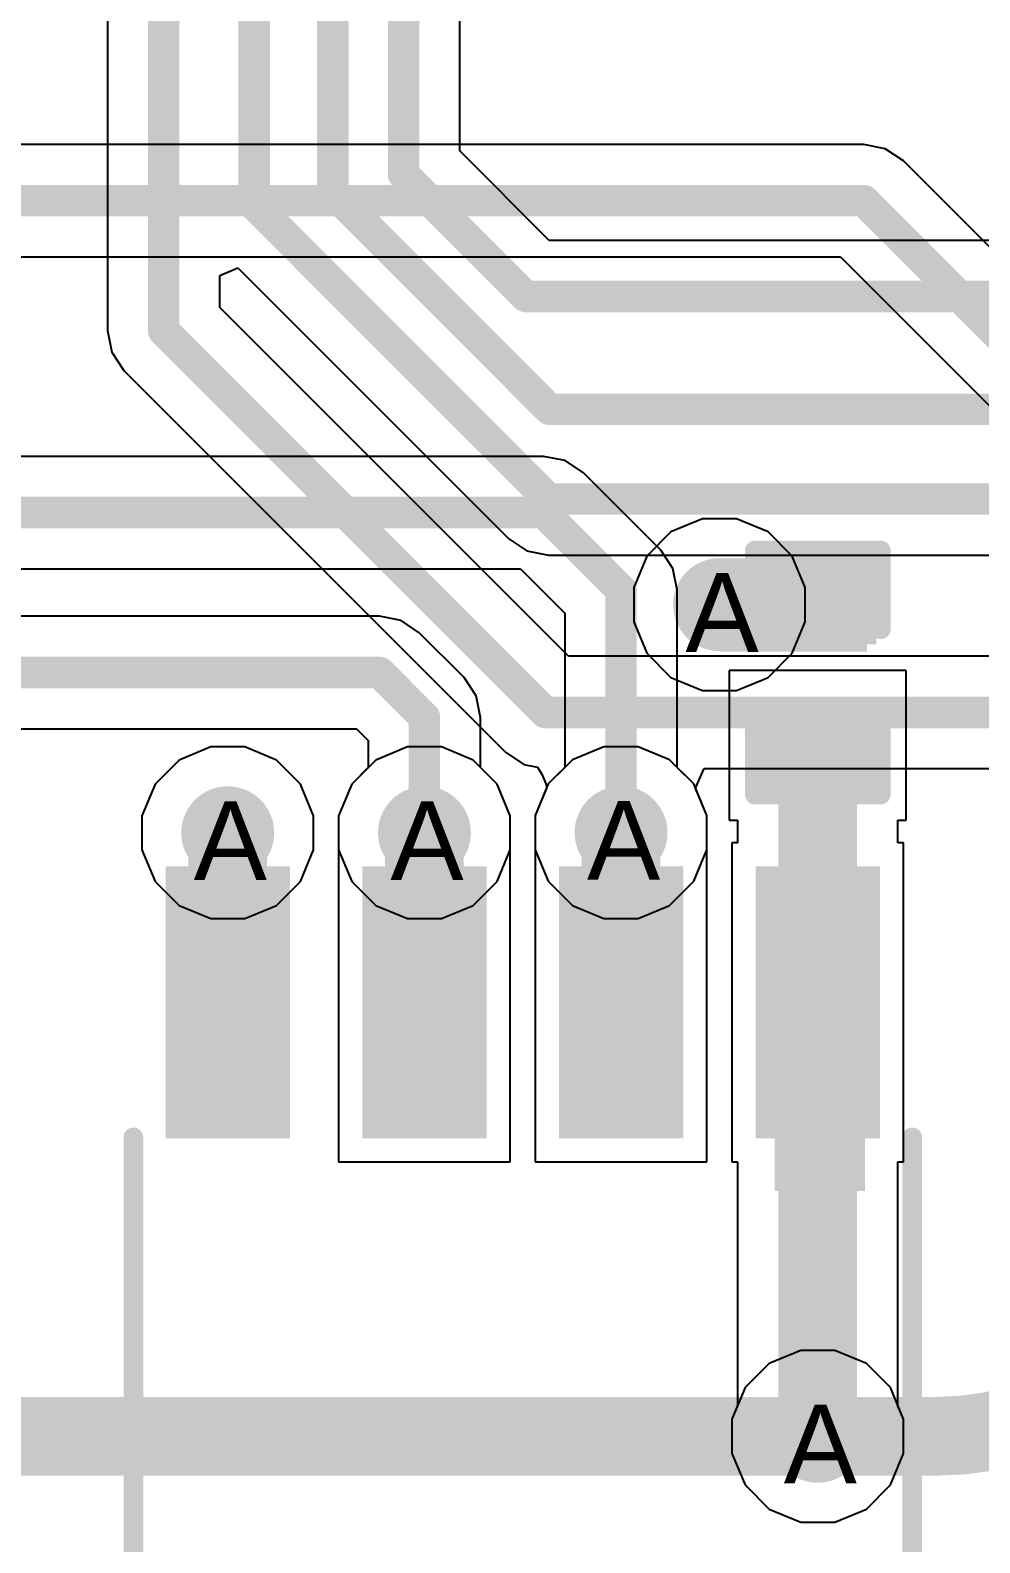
# Model space of a CAD drawing. Header units: inches. Extents: x 0 to 208, y 0 to 213.
# Drawn here: x 4.7491 to 4.9905, y 0.5121 to 0.8963 of the extents above; entities that cross this region are included whole.
import ezdxf

# ---------------------------------------------------------------- set-up
doc = ezdxf.new("R2010")
doc.units = ezdxf.units.IN
doc.header["$MEASUREMENT"] = 0
for name, color, linetype in [('Bottom Layer', 5, 'Continuous'), ('Drill Drawing', 1, 'Continuous'), ('L2_GND1', 16, 'Continuous'), ('L3_SIG1', 76, 'Continuous'), ('L4_PWR', 90, 'Continuous'), ('L5_GND2', 156, 'Continuous'), ('L6_SIG2', 130, 'Continuous'), ('L7_GND3', 216, 'Continuous'), ('Top Layer', 1, 'Continuous'), ('Top Overlay', 2, 'Continuous'), ('Top Paste', 8, 'Continuous'), ('Top Solder', 216, 'Continuous'), ('Via Holes', 16, 'Continuous')]:
    doc.layers.add(name, color=color, linetype=linetype)
doc.styles.add('Arial', font='', dxfattribs={"height": 0.2})
doc.styles.get('Arial').set_extended_font_data('Arial')

# ---------------------------------------------------------------- blocks, each defined once
blk = doc.blocks.new('SOIC_8_0_154___3_90___W______412')
at = {"layer": 'Top Layer'}
for points in [[(-0.136811, 0.063189), (-0.136811, 0.086811), (-0.0757874, 0.086811), (-0.0757874, 0.063189)], [(0.0757874, 0.063189), (0.0757874, 0.086811), (0.136811, 0.086811), (0.136811, 0.063189)], [(-0.136811, 0.01318899999999999), (-0.136811, 0.036811), (-0.0757874, 0.036811), (-0.0757874, 0.01318900000000001)], [(0.0757874, 0.01318899999999999), (0.0757874, 0.036811), (0.136811, 0.036811), (0.136811, 0.01318900000000001)], [(-0.136811, -0.036811), (-0.136811, -0.01318900000000001), (-0.0757874, -0.01318899999999999), (-0.0757874, -0.036811)], [(0.0757874, -0.036811), (0.0757874, -0.01318900000000001), (0.136811, -0.01318899999999999), (0.136811, -0.036811)], [(-0.136811, -0.086811), (-0.136811, -0.063189), (-0.0757874, -0.063189), (-0.0757874, -0.086811)], [(0.0757874, -0.086811), (0.0757874, -0.063189), (0.136811, -0.063189), (0.136811, -0.086811)]]:
    blk.add_hatch(color=1, dxfattribs=at).paths.add_polyline_path(points)
at = {"layer": 'Top Overlay'}
blk.add_hatch(color=2, dxfattribs=at).paths.add_polyline_path([(-0.0723694, 0.0639993), (-0.0583694, 0.0639993), (-0.0583694, 0.0869993), (-0.0723694, 0.0869993)])
at = {"layer": 'Top Paste'}
for points in [[(-0.136811, 0.063189), (-0.136811, 0.086811), (-0.0757874, 0.086811), (-0.0757874, 0.063189)], [(0.0757874, 0.063189), (0.0757874, 0.086811), (0.136811, 0.086811), (0.136811, 0.063189)], [(-0.136811, 0.01318899999999999), (-0.136811, 0.036811), (-0.0757874, 0.036811), (-0.0757874, 0.01318900000000001)], [(0.0757874, 0.01318899999999999), (0.0757874, 0.036811), (0.136811, 0.036811), (0.136811, 0.01318900000000001)], [(-0.136811, -0.036811), (-0.136811, -0.01318900000000001), (-0.0757874, -0.01318899999999999), (-0.0757874, -0.036811)], [(0.0757874, -0.036811), (0.0757874, -0.01318900000000001), (0.136811, -0.01318899999999999), (0.136811, -0.036811)], [(-0.136811, -0.086811), (-0.136811, -0.063189), (-0.0757874, -0.063189), (-0.0757874, -0.086811)], [(0.0757874, -0.086811), (0.0757874, -0.063189), (0.136811, -0.063189), (0.136811, -0.086811)]]:
    blk.add_hatch(color=8, dxfattribs=at).paths.add_polyline_path(points)
at = {"layer": 'Top Solder'}
for points in [[(-0.140811, 0.059189), (-0.140811, 0.090811), (-0.0717874, 0.090811), (-0.0717874, 0.059189)], [(0.0717874, 0.059189), (0.0717874, 0.090811), (0.140811, 0.090811), (0.140811, 0.059189)], [(-0.140811, 0.009188999999999994), (-0.140811, 0.04081099999999999), (-0.0717874, 0.04081100000000001), (-0.0717874, 0.009189000000000006)], [(0.0717874, 0.009188999999999994), (0.0717874, 0.04081099999999999), (0.140811, 0.04081100000000001), (0.140811, 0.009189000000000006)], [(-0.140811, -0.04081100000000001), (-0.140811, -0.009189000000000006), (-0.0717874, -0.009188999999999994), (-0.0717874, -0.04081099999999999)], [(0.0717874, -0.04081100000000001), (0.0717874, -0.009189000000000006), (0.140811, -0.009188999999999994), (0.140811, -0.04081099999999999)], [(-0.140811, -0.090811), (-0.140811, -0.059189), (-0.0717874, -0.059189), (-0.0717874, -0.090811)], [(0.0717874, -0.090811), (0.0717874, -0.059189), (0.140811, -0.059189), (0.140811, -0.090811)]]:
    blk.add_hatch(color=216, dxfattribs=at).paths.add_polyline_path(points)
at = {"layer": 'Top Overlay'}
for points in [[(0.071, 0.099, 0.005, 0.005, 0), (-0.072, 0.099, 0.005, 0.005, 0)], [(-0.1493701, 0.071, 0.005, 0.005, 0), (-0.1493701, 0.081, 0.005, 0.005, 0)], [(-0.1443701, 0.076, 0.005, 0.005, 0), (-0.1493701, 0.081, 0.005, 0.005, 0)], [(-0.1493701, 0.071, 0.005, 0.005, 0), (-0.1443701, 0.076, 0.005, 0.005, 0)], [(0.071, -0.099, 0.005, 0.005, 0), (-0.072, -0.099, 0.005, 0.005, 0)]]:
    blk.add_lwpolyline(points, format="xyseb", dxfattribs=at)
for points in [[(-0.07325, 0.099, 0.0025, 0.0025, 1), (-0.07075, 0.099, 0.0025, 0.0025, 1)], [(0.06975, 0.099, 0.0025, 0.0025, 1), (0.07225, 0.099, 0.0025, 0.0025, 1)], [(-0.1506201, 0.081, 0.0025, 0.0025, 1), (-0.1481201, 0.081, 0.0025, 0.0025, 1)], [(-0.1506201, 0.081, 0.0025, 0.0025, 1), (-0.1481201, 0.081, 0.0025, 0.0025, 1)], [(-0.1456201, 0.076, 0.0025, 0.0025, 1), (-0.1431201, 0.076, 0.0025, 0.0025, 1)], [(-0.1456201, 0.076, 0.0025, 0.0025, 1), (-0.1431201, 0.076, 0.0025, 0.0025, 1)], [(-0.1506201, 0.071, 0.0025, 0.0025, 1), (-0.1481201, 0.071, 0.0025, 0.0025, 1)], [(-0.1506201, 0.071, 0.0025, 0.0025, 1), (-0.1481201, 0.071, 0.0025, 0.0025, 1)], [(-0.07325, -0.099, 0.0025, 0.0025, 1), (-0.07075, -0.099, 0.0025, 0.0025, 1)], [(0.06975, -0.099, 0.0025, 0.0025, 1), (0.07225, -0.099, 0.0025, 0.0025, 1)]]:
    blk.add_lwpolyline(points, format="xyseb", close=True, dxfattribs=at)
blk = doc.blocks.new('CAP_0402_645')
at = {"layer": 'Top Layer'}
for points in [[(-0.0275002, -0.0125), (-0.0275002, 0.0125), (-0.009500199999999999, 0.0125), (-0.009500200000000002, -0.0125)], [(0.0094998, -0.0125), (0.009499800000000001, 0.0125), (0.0274998, 0.0125), (0.0274998, -0.0125)]]:
    blk.add_hatch(color=1, dxfattribs=at).paths.add_polyline_path(points)
at = {"layer": 'Top Paste'}
for points in [[(-0.0275002, -0.0125), (-0.0275002, 0.0125), (-0.009500199999999999, 0.0125), (-0.009500200000000002, -0.0125)], [(0.0094998, -0.0125), (0.009499800000000001, 0.0125), (0.0274998, 0.0125), (0.0274998, -0.0125)]]:
    blk.add_hatch(color=8, dxfattribs=at).paths.add_polyline_path(points)
at = {"layer": 'Top Solder'}
for points in [[(-0.0298624, -0.0148622), (-0.0298624, 0.0148622), (-0.007137999999999999, 0.0148622), (-0.007138000000000001, -0.0148622)], [(0.007137599999999998, -0.0148622), (0.007137600000000002, 0.0148622), (0.029862, 0.0148622), (0.029862, -0.0148622)]]:
    blk.add_hatch(color=216, dxfattribs=at).paths.add_polyline_path(points)
at = {"layer": 'Top Overlay'}
for points in [[(-0.0310002, 0.016, 0.005, 0.005, 0), (-0.0110002, 0.016, 0.005, 0.005, 0)], [(-0.0310002, 0.016, 0.005, 0.005, 0), (-0.0310002, -0.016, 0.005, 0.005, 0)], [(0.0109998, 0.016, 0.005, 0.005, 0), (0.0309998, 0.016, 0.005, 0.005, 0)], [(0.0309998, 0.016, 0.005, 0.005, 0), (0.0309998, -0.016, 0.005, 0.005, 0)], [(-0.0310002, -0.016, 0.005, 0.005, 0), (-0.0110002, -0.016, 0.005, 0.005, 0)], [(0.0109998, -0.016, 0.005, 0.005, 0), (0.0309998, -0.016, 0.005, 0.005, 0)]]:
    blk.add_lwpolyline(points, format="xyseb", dxfattribs=at)
for points in [[(-0.0322502, 0.016, 0.0025, 0.0025, 1), (-0.0297502, 0.016, 0.0025, 0.0025, 1)], [(-0.0322502, 0.016, 0.0025, 0.0025, 1), (-0.0297502, 0.016, 0.0025, 0.0025, 1)], [(-0.0122502, 0.016, 0.0025, 0.0025, 1), (-0.0097502, 0.016, 0.0025, 0.0025, 1)], [(0.0097498, 0.016, 0.0025, 0.0025, 1), (0.0122498, 0.016, 0.0025, 0.0025, 1)], [(0.0297498, 0.016, 0.0025, 0.0025, 1), (0.0322498, 0.016, 0.0025, 0.0025, 1)], [(0.0297498, 0.016, 0.0025, 0.0025, 1), (0.0322498, 0.016, 0.0025, 0.0025, 1)], [(-0.0322502, -0.016, 0.0025, 0.0025, 1), (-0.0297502, -0.016, 0.0025, 0.0025, 1)], [(-0.0322502, -0.016, 0.0025, 0.0025, 1), (-0.0297502, -0.016, 0.0025, 0.0025, 1)], [(-0.0122502, -0.016, 0.0025, 0.0025, 1), (-0.0097502, -0.016, 0.0025, 0.0025, 1)], [(0.0097498, -0.016, 0.0025, 0.0025, 1), (0.0122498, -0.016, 0.0025, 0.0025, 1)], [(0.0297498, -0.016, 0.0025, 0.0025, 1), (0.0322498, -0.016, 0.0025, 0.0025, 1)], [(0.0297498, -0.016, 0.0025, 0.0025, 1), (0.0322498, -0.016, 0.0025, 0.0025, 1)]]:
    blk.add_lwpolyline(points, format="xyseb", close=True, dxfattribs=at)

msp = doc.modelspace()

# ---------------------------------------------------------------- hatches: boundary and pattern name
at = {"layer": 'Bottom Layer'}
h = msp.add_hatch(color=5, dxfattribs=at)
edge = h.paths.add_edge_path()
edge.add_arc((4.924311, 0.7503714), 0.011811, 0, 360)
h = msp.add_hatch(color=5, dxfattribs=at)
edge = h.paths.add_edge_path()
edge.add_arc((4.7992913, 0.6924158), 0.011811, 0, 360)
h = msp.add_hatch(color=5, dxfattribs=at)
edge = h.paths.add_edge_path()
edge.add_arc((4.8492913, 0.6924158), 0.011811, 0, 360)
h = msp.add_hatch(color=5, dxfattribs=at)
edge = h.paths.add_edge_path()
edge.add_arc((4.8992766, 0.6924644), 0.011811, 0, 360)
h = msp.add_hatch(color=5, dxfattribs=at)
edge = h.paths.add_edge_path()
edge.add_arc((4.949284, 0.5391022), 0.011811, 0, 360)
at = {"layer": 'L2_GND1'}
h = msp.add_hatch(color=16, dxfattribs=at)
edge = h.paths.add_edge_path()
edge.add_arc((4.924311, 0.7503714), 0.011811, 0, 360)
h = msp.add_hatch(color=16, dxfattribs=at)
edge = h.paths.add_edge_path()
edge.add_arc((4.7992913, 0.6924158), 0.011811, 0, 360)
h = msp.add_hatch(color=16, dxfattribs=at)
edge = h.paths.add_edge_path()
edge.add_arc((4.8492913, 0.6924158), 0.011811, 0, 360)
h = msp.add_hatch(color=16, dxfattribs=at)
edge = h.paths.add_edge_path()
edge.add_arc((4.8992766, 0.6924644), 0.011811, 0, 360)
h = msp.add_hatch(color=16, dxfattribs=at)
edge = h.paths.add_edge_path()
edge.add_arc((4.949284, 0.5391022), 0.011811, 0, 360)
at = {"layer": 'L3_SIG1'}
h = msp.add_hatch(color=76, dxfattribs=at)
edge = h.paths.add_edge_path()
edge.add_arc((4.924311, 0.7503714), 0.011811, 0, 360)
h = msp.add_hatch(color=76, dxfattribs=at)
edge = h.paths.add_edge_path()
edge.add_arc((4.7992913, 0.6924158), 0.011811, 0, 360)
h = msp.add_hatch(color=76, dxfattribs=at)
edge = h.paths.add_edge_path()
edge.add_arc((4.8492913, 0.6924158), 0.011811, 0, 360)
h = msp.add_hatch(color=76, dxfattribs=at)
edge = h.paths.add_edge_path()
edge.add_arc((4.8992766, 0.6924644), 0.011811, 0, 360)
h = msp.add_hatch(color=76, dxfattribs=at)
edge = h.paths.add_edge_path()
edge.add_arc((4.949284, 0.5391022), 0.011811, 0, 360)
at = {"layer": 'L4_PWR'}
h = msp.add_hatch(color=90, dxfattribs=at)
edge = h.paths.add_edge_path()
edge.add_arc((4.924311, 0.7503714), 0.011811, 0, 360)
h = msp.add_hatch(color=90, dxfattribs=at)
edge = h.paths.add_edge_path()
edge.add_arc((4.7992913, 0.6924158), 0.011811, 0, 360)
h = msp.add_hatch(color=90, dxfattribs=at)
edge = h.paths.add_edge_path()
edge.add_arc((4.8492913, 0.6924158), 0.011811, 0, 360)
h = msp.add_hatch(color=90, dxfattribs=at)
edge = h.paths.add_edge_path()
edge.add_arc((4.8992766, 0.6924644), 0.011811, 0, 360)
h = msp.add_hatch(color=90, dxfattribs=at)
edge = h.paths.add_edge_path()
edge.add_arc((4.949284, 0.5391022), 0.011811, 0, 360)
at = {"layer": 'L5_GND2'}
h = msp.add_hatch(color=156, dxfattribs=at)
edge = h.paths.add_edge_path()
edge.add_arc((4.924311, 0.7503714), 0.011811, 0, 360)
h = msp.add_hatch(color=156, dxfattribs=at)
edge = h.paths.add_edge_path()
edge.add_arc((4.7992913, 0.6924158), 0.011811, 0, 360)
h = msp.add_hatch(color=156, dxfattribs=at)
edge = h.paths.add_edge_path()
edge.add_arc((4.8492913, 0.6924158), 0.011811, 0, 360)
h = msp.add_hatch(color=156, dxfattribs=at)
edge = h.paths.add_edge_path()
edge.add_arc((4.8992766, 0.6924644), 0.011811, 0, 360)
h = msp.add_hatch(color=156, dxfattribs=at)
edge = h.paths.add_edge_path()
edge.add_arc((4.949284, 0.5391022), 0.011811, 0, 360)
at = {"layer": 'L6_SIG2'}
h = msp.add_hatch(color=130, dxfattribs=at)
edge = h.paths.add_edge_path()
edge.add_arc((4.924311, 0.7503714), 0.011811, 0, 360)
h = msp.add_hatch(color=130, dxfattribs=at)
edge = h.paths.add_edge_path()
edge.add_arc((4.7992913, 0.6924158), 0.011811, 0, 360)
h = msp.add_hatch(color=130, dxfattribs=at)
edge = h.paths.add_edge_path()
edge.add_arc((4.8492913, 0.6924158), 0.011811, 0, 360)
h = msp.add_hatch(color=130, dxfattribs=at)
edge = h.paths.add_edge_path()
edge.add_arc((4.8992766, 0.6924644), 0.011811, 0, 360)
h = msp.add_hatch(color=130, dxfattribs=at)
edge = h.paths.add_edge_path()
edge.add_arc((4.949284, 0.5391022), 0.011811, 0, 360)
at = {"layer": 'L7_GND3'}
h = msp.add_hatch(color=216, dxfattribs=at)
edge = h.paths.add_edge_path()
edge.add_arc((4.924311, 0.7503714), 0.011811, 0, 360)
h = msp.add_hatch(color=216, dxfattribs=at)
edge = h.paths.add_edge_path()
edge.add_arc((4.7992913, 0.6924158), 0.011811, 0, 360)
h = msp.add_hatch(color=216, dxfattribs=at)
edge = h.paths.add_edge_path()
edge.add_arc((4.8492913, 0.6924158), 0.011811, 0, 360)
h = msp.add_hatch(color=216, dxfattribs=at)
edge = h.paths.add_edge_path()
edge.add_arc((4.8992766, 0.6924644), 0.011811, 0, 360)
h = msp.add_hatch(color=216, dxfattribs=at)
edge = h.paths.add_edge_path()
edge.add_arc((4.949284, 0.5391022), 0.011811, 0, 360)
at = {"layer": 'Top Layer'}
h = msp.add_hatch(color=1, dxfattribs=at)
edge = h.paths.add_edge_path()
edge.add_arc((4.924311, 0.7503714), 0.011811, 0, 360)
msp.add_hatch(color=1, dxfattribs=at).paths.add_polyline_path([(4.9243111, 0.7621262), (4.9243111, 0.7384622), (4.9617915, 0.7384622), (4.9617915, 0.7621262)])
h = msp.add_hatch(color=1, dxfattribs=at)
edge = h.paths.add_edge_path()
edge.add_arc((4.7992913, 0.6924158), 0.011811, 0, 360)
h = msp.add_hatch(color=1, dxfattribs=at)
edge = h.paths.add_edge_path()
edge.add_arc((4.8492913, 0.6924158), 0.011811, 0, 360)
h = msp.add_hatch(color=1, dxfattribs=at)
edge = h.paths.add_edge_path()
edge.add_arc((4.8992766, 0.6924644), 0.011811, 0, 360)
h = msp.add_hatch(color=1, dxfattribs=at)
edge = h.paths.add_edge_path()
edge.add_arc((4.949284, 0.5391022), 0.011811, 0, 360)
at = {"layer": 'Via Holes'}
h = msp.add_hatch(color=7, dxfattribs=at)
edge = h.paths.add_edge_path()
edge.add_arc((4.924311, 0.7503714), 0.0059055, 0, 360)
h = msp.add_hatch(color=7, dxfattribs=at)
edge = h.paths.add_edge_path()
edge.add_arc((4.7992913, 0.6924158), 0.0059055, 0, 360)
h = msp.add_hatch(color=7, dxfattribs=at)
edge = h.paths.add_edge_path()
edge.add_arc((4.8492913, 0.6924158), 0.0059055, 0, 360)
h = msp.add_hatch(color=7, dxfattribs=at)
edge = h.paths.add_edge_path()
edge.add_arc((4.8992766, 0.6924644), 0.0059055, 0, 360)
h = msp.add_hatch(color=7, dxfattribs=at)
edge = h.paths.add_edge_path()
edge.add_arc((4.949284, 0.5391022), 0.0059055, 0, 360)

# ---------------------------------------------------------------- linework, layer by layer
at = {"layer": 'Bottom Layer'}
for p, q in [((4.8369364, 0.7109063), (4.8308008, 0.7047707)), ((4.8449528, 0.7142268), (4.8369364, 0.7109063)), ((4.8536298, 0.7142268), (4.8449528, 0.7142268)), ((4.8616462, 0.7109063), (4.8536298, 0.7142268)), ((4.8677818, 0.7047707), (4.8616462, 0.7109063)), ((4.8869217, 0.7109549), (4.8807861, 0.7048193)), ((4.8949381, 0.7142754), (4.8869217, 0.7109549)), ((4.9036151, 0.7142754), (4.8949381, 0.7142754)), ((4.9116315, 0.7109549), (4.9036151, 0.7142754)), ((4.9177671, 0.7048193), (4.9116315, 0.7109549)), ((4.8308008, 0.7047707), (4.8274803, 0.6967543)), ((4.8711023, 0.6967543), (4.8677818, 0.7047707)), ((4.8807861, 0.7048193), (4.8774656, 0.6968029)), ((4.9210876, 0.6968029), (4.9177671, 0.7048193)), ((4.8274803, 0.6967543), (4.8274803, 0.6880773)), ((4.8711023, 0.6880773), (4.8711023, 0.6967543)), ((4.8774656, 0.6968029), (4.8774656, 0.6881259)), ((4.9210876, 0.6881259), (4.9210876, 0.6968029)), ((4.8274803, 0.6880773), (4.8308008, 0.6800609)), ((4.8677818, 0.6800609), (4.8711023, 0.6880773)), ((4.8774656, 0.6881259), (4.8807861, 0.6801095)), ((4.9177671, 0.6801095), (4.9210876, 0.6881259)), ((4.8308008, 0.6800609), (4.8369364, 0.6739253)), ((4.8616462, 0.6739253), (4.8677818, 0.6800609)), ((4.8807861, 0.6801095), (4.8869217, 0.6739739)), ((4.9116315, 0.6739739), (4.9177671, 0.6801095)), ((4.8369364, 0.6739253), (4.8449528, 0.6706048)), ((4.8536298, 0.6706048), (4.8616462, 0.6739253)), ((4.8869217, 0.6739739), (4.8949381, 0.6706534)), ((4.9036151, 0.6706534), (4.9116315, 0.6739739)), ((4.8449528, 0.6706048), (4.8536298, 0.6706048)), ((4.8949381, 0.6706534), (4.9036151, 0.6706534)), ((4.9369291, 0.5575927), (4.9307935, 0.5514571)), ((4.9449455, 0.5609132), (4.9369291, 0.5575927)), ((4.9536225, 0.5609132), (4.9449455, 0.5609132)), ((4.9616389, 0.5575927), (4.9536225, 0.5609132)), ((4.9677745, 0.5514571), (4.9616389, 0.5575927)), ((4.9307935, 0.5514571), (4.927473, 0.5434407)), ((4.971095, 0.5434407), (4.9677745, 0.5514571)), ((4.927473, 0.5434407), (4.927473, 0.5347637)), ((4.971095, 0.5347637), (4.971095, 0.5434407)), ((4.927473, 0.5347637), (4.9307935, 0.5267473)), ((4.9677745, 0.5267473), (4.971095, 0.5347637)), ((4.9307935, 0.5267473), (4.9369291, 0.5206117)), ((4.9616389, 0.5206117), (4.9677745, 0.5267473)), ((4.9369291, 0.5206117), (4.9449455, 0.5172912)), ((4.9536225, 0.5172912), (4.9616389, 0.5206117)), ((4.9449455, 0.5172912), (4.9536225, 0.5172912))]:
    msp.add_line(p, q, dxfattribs=at)
at = {"layer": 'L2_GND1'}
for p, q in [((4.8369364, 0.7109063), (4.8308008, 0.7047707)), ((4.8449528, 0.7142268), (4.8369364, 0.7109063)), ((4.8536298, 0.7142268), (4.8449528, 0.7142268)), ((4.8616462, 0.7109063), (4.8536298, 0.7142268)), ((4.8677818, 0.7047707), (4.8616462, 0.7109063)), ((4.8869217, 0.7109549), (4.8807861, 0.7048193)), ((4.8949381, 0.7142754), (4.8869217, 0.7109549)), ((4.9036151, 0.7142754), (4.8949381, 0.7142754)), ((4.9116315, 0.7109549), (4.9036151, 0.7142754)), ((4.9177671, 0.7048193), (4.9116315, 0.7109549)), ((4.8308008, 0.7047707), (4.8274803, 0.6967543)), ((4.8711023, 0.6967543), (4.8677818, 0.7047707)), ((4.8807861, 0.7048193), (4.8774656, 0.6968029)), ((4.9210876, 0.6968029), (4.9177671, 0.7048193)), ((4.8274803, 0.6967543), (4.8274803, 0.6880773)), ((4.8711023, 0.6880773), (4.8711023, 0.6967543)), ((4.8774656, 0.6968029), (4.8774656, 0.6881259)), ((4.9210876, 0.6881259), (4.9210876, 0.6968029)), ((4.8274803, 0.6880773), (4.8308008, 0.6800609)), ((4.8677818, 0.6800609), (4.8711023, 0.6880773)), ((4.8774656, 0.6881259), (4.8807861, 0.6801095)), ((4.9177671, 0.6801095), (4.9210876, 0.6881259)), ((4.8308008, 0.6800609), (4.8369364, 0.6739253)), ((4.8616462, 0.6739253), (4.8677818, 0.6800609)), ((4.8807861, 0.6801095), (4.8869217, 0.6739739)), ((4.9116315, 0.6739739), (4.9177671, 0.6801095)), ((4.8369364, 0.6739253), (4.8449528, 0.6706048)), ((4.8536298, 0.6706048), (4.8616462, 0.6739253)), ((4.8869217, 0.6739739), (4.8949381, 0.6706534)), ((4.9036151, 0.6706534), (4.9116315, 0.6739739)), ((4.8449528, 0.6706048), (4.8536298, 0.6706048)), ((4.8949381, 0.6706534), (4.9036151, 0.6706534)), ((4.9369291, 0.5575927), (4.9307935, 0.5514571)), ((4.9449455, 0.5609132), (4.9369291, 0.5575927)), ((4.9536225, 0.5609132), (4.9449455, 0.5609132)), ((4.9616389, 0.5575927), (4.9536225, 0.5609132)), ((4.9677745, 0.5514571), (4.9616389, 0.5575927)), ((4.9307935, 0.5514571), (4.927473, 0.5434407)), ((4.971095, 0.5434407), (4.9677745, 0.5514571)), ((4.927473, 0.5434407), (4.927473, 0.5347637)), ((4.971095, 0.5347637), (4.971095, 0.5434407)), ((4.927473, 0.5347637), (4.9307935, 0.5267473)), ((4.9677745, 0.5267473), (4.971095, 0.5347637)), ((4.9307935, 0.5267473), (4.9369291, 0.5206117)), ((4.9616389, 0.5206117), (4.9677745, 0.5267473)), ((4.9369291, 0.5206117), (4.9449455, 0.5172912)), ((4.9536225, 0.5172912), (4.9616389, 0.5206117)), ((4.9449455, 0.5172912), (4.9536225, 0.5172912))]:
    msp.add_line(p, q, dxfattribs=at)
at = {"layer": 'L3_SIG1'}
for p, q in [((4.9609995, 0.8672743), (4.5195711, 0.8672743)), ((4.961, 0.8672744), (4.9609995, 0.8672743)), ((4.9664625, 0.8661877), (4.961, 0.8672744)), ((4.9710935, 0.8630935), (4.9664625, 0.8661877)), ((5.047091, 0.7870959), (4.9710935, 0.8630935)), ((4.5195711, 0.8387257), (4.9550873, 0.8387257)), ((4.9550873, 0.8387257), (5.0227235, 0.7710896)), ((4.8795995, 0.7880545), (4.5778909, 0.7880545)), ((4.8796, 0.7880546), (4.8795995, 0.7880545)), ((4.8850625, 0.7869679), (4.8796, 0.7880546)), ((4.8896935, 0.7838737), (4.8850625, 0.7869679)), ((4.9093698, 0.7641973), (4.8896935, 0.7838737)), ((4.9093701, 0.7641971), (4.9093698, 0.7641973)), ((4.9124643, 0.7595662), (4.9093701, 0.7641971)), ((4.5913935, 0.7595059), (4.8736873, 0.7595059)), ((4.8736873, 0.7595059), (4.8850023, 0.748191)), ((4.913551, 0.7541036), (4.9124643, 0.7595662)), ((4.9135509, 0.7541031), (4.913551, 0.7541036)), ((4.9135509, 0.7090355), (4.9135509, 0.7541031)), ((4.837897, 0.7474085), (4.6015709, 0.7474085)), ((4.8378975, 0.7474086), (4.837897, 0.7474085)), ((4.84336, 0.7463219), (4.8378975, 0.7474086)), ((4.847991, 0.7432277), (4.84336, 0.7463219)), ((4.8850023, 0.748191), (4.8850023, 0.7090355)), ((4.8593845, 0.7318341), (4.847991, 0.7432277)), ((4.8593848, 0.7318339), (4.8593845, 0.7318341)), ((4.862479, 0.7272029), (4.8593848, 0.7318339)), ((4.8635657, 0.7217404), (4.862479, 0.7272029)), ((4.6015709, 0.7188599), (4.8319848, 0.7188599)), ((4.8319848, 0.7188599), (4.835017, 0.7158278)), ((4.8635656, 0.7217399), (4.8635657, 0.7217404)), ((4.8635656, 0.7089869), (4.8635656, 0.7217399)), ((4.835017, 0.7158278), (4.835017, 0.7089869)), ((4.835017, 0.7089869), (4.8308008, 0.7047707)), ((4.8677818, 0.7047707), (4.8635656, 0.7089869)), ((4.8850023, 0.7090355), (4.8807861, 0.7048193)), ((4.9177671, 0.7048193), (4.9135509, 0.7090355)), ((4.8308008, 0.7047707), (4.8274803, 0.6967543)), ((4.8711023, 0.6967543), (4.8677818, 0.7047707)), ((4.8807861, 0.7048193), (4.8774656, 0.6968029)), ((4.9210876, 0.6968029), (4.9177671, 0.7048193)), ((4.8274803, 0.6967543), (4.8274803, 0.6880773)), ((4.8711023, 0.6880773), (4.8711023, 0.6967543)), ((4.8774656, 0.6968029), (4.8774656, 0.6881259)), ((4.9210876, 0.6881259), (4.9210876, 0.6968029)), ((4.8274803, 0.6880773), (4.8308008, 0.6800609)), ((4.8677818, 0.6800609), (4.8711023, 0.6880773)), ((4.8774656, 0.6881259), (4.8807861, 0.6801095)), ((4.9177671, 0.6801095), (4.9210876, 0.6881259)), ((4.8308008, 0.6800609), (4.8369364, 0.6739253)), ((4.8616462, 0.6739253), (4.8677818, 0.6800609)), ((4.8807861, 0.6801095), (4.8869217, 0.6739739)), ((4.9116315, 0.6739739), (4.9177671, 0.6801095)), ((4.8369364, 0.6739253), (4.8449528, 0.6706048)), ((4.8536298, 0.6706048), (4.8616462, 0.6739253)), ((4.8869217, 0.6739739), (4.8949381, 0.6706534)), ((4.9036151, 0.6706534), (4.9116315, 0.6739739)), ((4.8449528, 0.6706048), (4.8536298, 0.6706048)), ((4.8949381, 0.6706534), (4.9036151, 0.6706534)), ((4.9369291, 0.5575927), (4.9307935, 0.5514571)), ((4.9449455, 0.5609132), (4.9369291, 0.5575927)), ((4.9536225, 0.5609132), (4.9449455, 0.5609132)), ((4.9616389, 0.5575927), (4.9536225, 0.5609132)), ((4.9677745, 0.5514571), (4.9616389, 0.5575927)), ((4.9307935, 0.5514571), (4.927473, 0.5434407)), ((4.971095, 0.5434407), (4.9677745, 0.5514571)), ((4.927473, 0.5434407), (4.927473, 0.5347637)), ((4.971095, 0.5347637), (4.971095, 0.5434407)), ((4.927473, 0.5347637), (4.9307935, 0.5267473)), ((4.9677745, 0.5267473), (4.971095, 0.5347637)), ((4.9307935, 0.5267473), (4.9369291, 0.5206117)), ((4.9616389, 0.5206117), (4.9677745, 0.5267473)), ((4.9369291, 0.5206117), (4.9449455, 0.5172912)), ((4.9536225, 0.5172912), (4.9616389, 0.5206117)), ((4.9449455, 0.5172912), (4.9536225, 0.5172912))]:
    msp.add_line(p, q, dxfattribs=at)
for points in [[(4.503, 0.853, 0.008, 0.008, 0), (4.961, 0.853, 0.008, 0.008, 0)], [(4.961, 0.853, 0.008, 0.008, 0), (5.0369978, 0.7770022, 0.008, 0.008, 0)], [(4.5613198, 0.7737802, 0.008, 0.008, 0), (4.8796, 0.7737802, 0.008, 0.008, 0)], [(4.8796, 0.7737802, 0.008, 0.008, 0), (4.8992766, 0.7541036, 0.008, 0.008, 0)], [(4.8992766, 0.6924644, 0.008, 0.008, 0), (4.8992766, 0.7541036, 0.008, 0.008, 0)], [(4.5849998, 0.7331342, 0.008, 0.008, 0), (4.8378975, 0.7331342, 0.008, 0.008, 0)], [(4.8378975, 0.7331342, 0.008, 0.008, 0), (4.8492913, 0.7217404, 0.008, 0.008, 0)], [(4.8492913, 0.6924158, 0.008, 0.008, 0), (4.8492913, 0.7217404, 0.008, 0.008, 0)]]:
    msp.add_lwpolyline(points, format="xyseb", dxfattribs=at)
for points in [[(4.959, 0.853, 0.004, 0.004, 1), (4.963, 0.853, 0.004, 0.004, 1)], [(4.959, 0.853, 0.004, 0.004, 1), (4.963, 0.853, 0.004, 0.004, 1)], [(4.8776, 0.7737802, 0.004, 0.004, 1), (4.8816, 0.7737802, 0.004, 0.004, 1)], [(4.8776, 0.7737802, 0.004, 0.004, 1), (4.8816, 0.7737802, 0.004, 0.004, 1)], [(4.8972766, 0.7541036, 0.004, 0.004, 1), (4.9012766, 0.7541036, 0.004, 0.004, 1)], [(4.8972766, 0.7541036, 0.004, 0.004, 1), (4.9012766, 0.7541036, 0.004, 0.004, 1)], [(4.8358975, 0.7331342, 0.004, 0.004, 1), (4.8398975, 0.7331342, 0.004, 0.004, 1)], [(4.8358975, 0.7331342, 0.004, 0.004, 1), (4.8398975, 0.7331342, 0.004, 0.004, 1)], [(4.8472913, 0.7217404, 0.004, 0.004, 1), (4.8512913, 0.7217404, 0.004, 0.004, 1)], [(4.8472913, 0.7217404, 0.004, 0.004, 1), (4.8512913, 0.7217404, 0.004, 0.004, 1)], [(4.8472913, 0.6924158, 0.004, 0.004, 1), (4.8512913, 0.6924158, 0.004, 0.004, 1)], [(4.8972766, 0.6924644, 0.004, 0.004, 1), (4.9012766, 0.6924644, 0.004, 0.004, 1)]]:
    msp.add_lwpolyline(points, format="xyseb", close=True, dxfattribs=at)
at = {"layer": 'L4_PWR'}
for p, q in [((4.9119561, 0.7688619), (4.9058205, 0.7627263)), ((4.9199725, 0.7721824), (4.9119561, 0.7688619)), ((4.9286495, 0.7721824), (4.9199725, 0.7721824)), ((4.9366659, 0.7688619), (4.9286495, 0.7721824)), ((4.9428015, 0.7627263), (4.9366659, 0.7688619)), ((4.9058205, 0.7627263), (4.9025, 0.7547099)), ((4.946122, 0.7547099), (4.9428015, 0.7627263)), ((4.9025, 0.7547099), (4.9025, 0.7460329)), ((4.946122, 0.7460329), (4.946122, 0.7547099)), ((4.9025, 0.7460329), (4.9058205, 0.7380165)), ((4.9428015, 0.7380165), (4.946122, 0.7460329)), ((4.9058205, 0.7380165), (4.9119561, 0.7318809)), ((4.9366659, 0.7318809), (4.9428015, 0.7380165)), ((4.9119561, 0.7318809), (4.9199725, 0.7285604)), ((4.9286495, 0.7285604), (4.9366659, 0.7318809)), ((4.9199725, 0.7285604), (4.9286495, 0.7285604)), ((4.7869364, 0.7109063), (4.7808008, 0.7047707)), ((4.7949528, 0.7142268), (4.7869364, 0.7109063)), ((4.8036298, 0.7142268), (4.7949528, 0.7142268)), ((4.8116462, 0.7109063), (4.8036298, 0.7142268)), ((4.8177818, 0.7047707), (4.8116462, 0.7109063)), ((4.8369364, 0.7109063), (4.8308008, 0.7047707)), ((4.8449528, 0.7142268), (4.8369364, 0.7109063)), ((4.8536298, 0.7142268), (4.8449528, 0.7142268)), ((4.8616462, 0.7109063), (4.8536298, 0.7142268)), ((4.8677818, 0.7047707), (4.8616462, 0.7109063)), ((4.8869217, 0.7109549), (4.8807861, 0.7048193)), ((4.8949381, 0.7142754), (4.8869217, 0.7109549)), ((4.9036151, 0.7142754), (4.8949381, 0.7142754)), ((4.9116315, 0.7109549), (4.9036151, 0.7142754)), ((4.9177671, 0.7048193), (4.9116315, 0.7109549)), ((4.7808008, 0.7047707), (4.7774803, 0.6967543)), ((4.8211023, 0.6967543), (4.8177818, 0.7047707)), ((4.8308008, 0.7047707), (4.8274803, 0.6967543)), ((4.8711023, 0.6967543), (4.8677818, 0.7047707)), ((4.8807861, 0.7048193), (4.8774656, 0.6968029)), ((4.9210876, 0.6968029), (4.9177671, 0.7048193)), ((4.7774803, 0.6967543), (4.7774803, 0.6880773)), ((4.8211023, 0.6880773), (4.8211023, 0.6967543)), ((4.8274803, 0.6967543), (4.8274803, 0.6880773)), ((4.8711023, 0.6880773), (4.8711023, 0.6967543)), ((4.8774656, 0.6968029), (4.8774656, 0.6881259)), ((4.9210876, 0.6881259), (4.9210876, 0.6968029)), ((4.7774803, 0.6880773), (4.7808008, 0.6800609)), ((4.8177818, 0.6800609), (4.8211023, 0.6880773)), ((4.8274803, 0.6880773), (4.8308008, 0.6800609)), ((4.8677818, 0.6800609), (4.8711023, 0.6880773)), ((4.8774656, 0.6881259), (4.8807861, 0.6801095)), ((4.9177671, 0.6801095), (4.9210876, 0.6881259)), ((4.7808008, 0.6800609), (4.7869364, 0.6739253)), ((4.8116462, 0.6739253), (4.8177818, 0.6800609)), ((4.8308008, 0.6800609), (4.8369364, 0.6739253)), ((4.8616462, 0.6739253), (4.8677818, 0.6800609)), ((4.8807861, 0.6801095), (4.8869217, 0.6739739)), ((4.9116315, 0.6739739), (4.9177671, 0.6801095)), ((4.7869364, 0.6739253), (4.7949528, 0.6706048)), ((4.8036298, 0.6706048), (4.8116462, 0.6739253)), ((4.8369364, 0.6739253), (4.8449528, 0.6706048)), ((4.8536298, 0.6706048), (4.8616462, 0.6739253)), ((4.8869217, 0.6739739), (4.8949381, 0.6706534)), ((4.9036151, 0.6706534), (4.9116315, 0.6739739)), ((4.7949528, 0.6706048), (4.8036298, 0.6706048)), ((4.8449528, 0.6706048), (4.8536298, 0.6706048)), ((4.8949381, 0.6706534), (4.9036151, 0.6706534))]:
    msp.add_line(p, q, dxfattribs=at)
for points in [[(5.03365, 0.56165, 0.02, 0.02, -0.198912367379658), (4.9792138, 0.5391018, 0.02, 0.02, 0)], [(4.6984818, 0.5391022, 0.02, 0.02, 0), (4.9285138, 0.5391022, 0.02, 0.02, 0)], [(4.9285138, 0.5391022, 0.02, 0.02, 0), (4.9792138, 0.5391022, 0.02, 0.02, 0)]]:
    msp.add_lwpolyline(points, format="xyseb", dxfattribs=at)
for points in [[(4.9235138, 0.5391022, 0.01, 0.01, 1), (4.9335138, 0.5391022, 0.01, 0.01, 1)], [(4.9235138, 0.5391022, 0.01, 0.01, 1), (4.9335138, 0.5391022, 0.01, 0.01, 1)], [(4.9742138, 0.5391022, 0.01, 0.01, 1), (4.9842138, 0.5391022, 0.01, 0.01, 1)], [(4.9742138, 0.5391018, 0.01, 0.01, 1), (4.9842138, 0.5391018, 0.01, 0.01, 1)]]:
    msp.add_lwpolyline(points, format="xyseb", close=True, dxfattribs=at)
at = {"layer": 'L5_GND2'}
for p, q in [((4.8369364, 0.7109063), (4.8308008, 0.7047707)), ((4.8449528, 0.7142268), (4.8369364, 0.7109063)), ((4.8536298, 0.7142268), (4.8449528, 0.7142268)), ((4.8616462, 0.7109063), (4.8536298, 0.7142268)), ((4.8677818, 0.7047707), (4.8616462, 0.7109063)), ((4.8869217, 0.7109549), (4.8807861, 0.7048193)), ((4.8949381, 0.7142754), (4.8869217, 0.7109549)), ((4.9036151, 0.7142754), (4.8949381, 0.7142754)), ((4.9116315, 0.7109549), (4.9036151, 0.7142754)), ((4.9177671, 0.7048193), (4.9116315, 0.7109549)), ((4.8308008, 0.7047707), (4.8274803, 0.6967543)), ((4.8711023, 0.6967543), (4.8677818, 0.7047707)), ((4.8807861, 0.7048193), (4.8774656, 0.6968029)), ((4.9210876, 0.6968029), (4.9177671, 0.7048193)), ((4.8274803, 0.6967543), (4.8274803, 0.6880773)), ((4.8711023, 0.6880773), (4.8711023, 0.6967543)), ((4.8774656, 0.6968029), (4.8774656, 0.6881259)), ((4.9210876, 0.6881259), (4.9210876, 0.6968029)), ((4.8274803, 0.6880773), (4.8308008, 0.6800609)), ((4.8677818, 0.6800609), (4.8711023, 0.6880773)), ((4.8774656, 0.6881259), (4.8807861, 0.6801095)), ((4.9177671, 0.6801095), (4.9210876, 0.6881259)), ((4.8308008, 0.6800609), (4.8369364, 0.6739253)), ((4.8616462, 0.6739253), (4.8677818, 0.6800609)), ((4.8807861, 0.6801095), (4.8869217, 0.6739739)), ((4.9116315, 0.6739739), (4.9177671, 0.6801095)), ((4.8369364, 0.6739253), (4.8449528, 0.6706048)), ((4.8536298, 0.6706048), (4.8616462, 0.6739253)), ((4.8869217, 0.6739739), (4.8949381, 0.6706534)), ((4.9036151, 0.6706534), (4.9116315, 0.6739739)), ((4.8449528, 0.6706048), (4.8536298, 0.6706048)), ((4.8949381, 0.6706534), (4.9036151, 0.6706534)), ((4.9369291, 0.5575927), (4.9307935, 0.5514571)), ((4.9449455, 0.5609132), (4.9369291, 0.5575927)), ((4.9536225, 0.5609132), (4.9449455, 0.5609132)), ((4.9616389, 0.5575927), (4.9536225, 0.5609132)), ((4.9677745, 0.5514571), (4.9616389, 0.5575927)), ((4.9307935, 0.5514571), (4.927473, 0.5434407)), ((4.971095, 0.5434407), (4.9677745, 0.5514571)), ((4.927473, 0.5434407), (4.927473, 0.5347637)), ((4.971095, 0.5347637), (4.971095, 0.5434407)), ((4.927473, 0.5347637), (4.9307935, 0.5267473)), ((4.9677745, 0.5267473), (4.971095, 0.5347637)), ((4.9307935, 0.5267473), (4.9369291, 0.5206117)), ((4.9616389, 0.5206117), (4.9677745, 0.5267473)), ((4.9369291, 0.5206117), (4.9449455, 0.5172912)), ((4.9536225, 0.5172912), (4.9616389, 0.5206117)), ((4.9449455, 0.5172912), (4.9536225, 0.5172912))]:
    msp.add_line(p, q, dxfattribs=at)
at = {"layer": 'L6_SIG2'}
for p, q in [((4.7687257, 1.1720459), (4.7687257, 0.819983)), ((4.8582743, 0.8656437), (4.8582743, 1.1495177)), ((4.8809894, 0.8429285), (4.8582743, 0.8656437)), ((5.2554393, 0.8429285), (4.8809894, 0.8429285)), ((4.7972743, 0.8340378), (4.8018937, 0.8359513)), ((4.7972743, 0.8258952), (4.7972743, 0.8340378)), ((4.8018937, 0.8359513), (4.8707355, 0.7671096)), ((4.8859049, 0.7372645), (4.7972743, 0.8258952)), ((4.7687257, 0.819983), (4.7687256, 0.8199825)), ((4.7687256, 0.8199825), (4.7698123, 0.81452)), ((4.7698123, 0.81452), (4.7729065, 0.809889)), ((4.7729065, 0.809889), (4.8698986, 0.712897)), ((4.8707355, 0.7671096), (4.8707357, 0.7671093)), ((4.8707357, 0.7671093), (4.8753667, 0.7640151)), ((4.8753667, 0.7640151), (4.8808292, 0.7629284)), ((4.8808292, 0.7629284), (4.8808297, 0.7629285)), ((4.8808297, 0.7629285), (5.1918845, 0.7629285)), ((5.1984819, 0.7372645), (4.8859049, 0.7372645)), ((4.8369364, 0.7109063), (4.8308008, 0.7047707)), ((4.8449528, 0.7142268), (4.8369364, 0.7109063)), ((4.8536298, 0.7142268), (4.8449528, 0.7142268)), ((4.8616462, 0.7109063), (4.8536298, 0.7142268)), ((4.8677818, 0.7047707), (4.8616462, 0.7109063)), ((4.8698986, 0.712897), (4.8698988, 0.7128967)), ((4.8698988, 0.7128967), (4.8745297, 0.7098025)), ((4.8745297, 0.7098025), (4.8780066, 0.7091109)), ((4.8780066, 0.7091109), (4.8791478, 0.7073488)), ((4.8791478, 0.7073488), (4.8802664, 0.7046459)), ((4.9182242, 0.7037158), (4.9204034, 0.7087159)), ((4.9204034, 0.7087159), (5.1925687, 0.7087159)), ((4.8308008, 0.7047707), (4.8274803, 0.6967543)), ((4.8711023, 0.6967543), (4.8677818, 0.7047707)), ((4.880329, 0.7037159), (4.8774656, 0.6968029)), ((4.8802664, 0.7046459), (4.880329, 0.7037159)), ((4.9210876, 0.6968029), (4.9182242, 0.7037158)), ((4.8274803, 0.6967543), (4.8274803, 0.6880773)), ((4.8711023, 0.6880773), (4.8711023, 0.6967543)), ((4.8774656, 0.6968029), (4.8774656, 0.6881259)), ((4.9210876, 0.6881259), (4.9210876, 0.6968029)), ((4.8274803, 0.6880773), (4.8308008, 0.6800609)), ((4.8677818, 0.6800609), (4.8711023, 0.6880773)), ((4.8774656, 0.6881259), (4.8807861, 0.6801095)), ((4.9177671, 0.6801095), (4.9210876, 0.6881259)), ((4.8308008, 0.6800609), (4.8369364, 0.6739253)), ((4.8616462, 0.6739253), (4.8677818, 0.6800609)), ((4.8807861, 0.6801095), (4.8869217, 0.6739739)), ((4.9116315, 0.6739739), (4.9177671, 0.6801095)), ((4.8369364, 0.6739253), (4.8449528, 0.6706048)), ((4.8536298, 0.6706048), (4.8616462, 0.6739253)), ((4.8869217, 0.6739739), (4.8949381, 0.6706534)), ((4.9036151, 0.6706534), (4.9116315, 0.6739739)), ((4.8449528, 0.6706048), (4.8536298, 0.6706048)), ((4.8949381, 0.6706534), (4.9036151, 0.6706534)), ((4.9369291, 0.5575927), (4.9307935, 0.5514571)), ((4.9449455, 0.5609132), (4.9369291, 0.5575927)), ((4.9536225, 0.5609132), (4.9449455, 0.5609132)), ((4.9616389, 0.5575927), (4.9536225, 0.5609132)), ((4.9677745, 0.5514571), (4.9616389, 0.5575927)), ((4.9307935, 0.5514571), (4.927473, 0.5434407)), ((4.971095, 0.5434407), (4.9677745, 0.5514571)), ((4.927473, 0.5434407), (4.927473, 0.5347637)), ((4.971095, 0.5347637), (4.971095, 0.5434407)), ((4.927473, 0.5347637), (4.9307935, 0.5267473)), ((4.9677745, 0.5267473), (4.971095, 0.5347637)), ((4.9307935, 0.5267473), (4.9369291, 0.5206117)), ((4.9616389, 0.5206117), (4.9677745, 0.5267473)), ((4.9369291, 0.5206117), (4.9449455, 0.5172912)), ((4.9536225, 0.5172912), (4.9616389, 0.5206117)), ((4.9449455, 0.5172912), (4.9536225, 0.5172912))]:
    msp.add_line(p, q, dxfattribs=at)
for points in [[(4.783, 0.8199825, 0.008, 0.008, 0), (4.783, 1.1720464, 0.008, 0.008, 0)], [(4.806, 0.852032, 0.008, 0.008, 0), (4.806, 1.1685276, 0.008, 0.008, 0)], [(4.826, 0.855103, 0.008, 0.008, 0), (4.826, 1.1614762, 0.008, 0.008, 0)], [(4.844, 0.859731, 0.008, 0.008, 0), (4.844, 1.1554304, 0.008, 0.008, 0)], [(4.844, 0.859731, 0.008, 0.008, 0), (4.8750768, 0.8286542, 0.008, 0.008, 0)], [(4.826, 0.855103, 0.008, 0.008, 0), (4.8810892, 0.8000138, 0.008, 0.008, 0)], [(4.806, 0.852032, 0.008, 0.008, 0), (4.8808292, 0.7772028, 0.008, 0.008, 0)], [(4.8750768, 0.8286542, 0.008, 0.008, 0), (5.2554398, 0.8286542, 0.008, 0.008, 0)], [(4.783, 0.8199825, 0.008, 0.008, 0), (4.8799923, 0.7229902, 0.008, 0.008, 0)], [(4.8810892, 0.8000138, 0.008, 0.008, 0), (5.1789998, 0.8000138, 0.008, 0.008, 0)], [(4.8808292, 0.7772028, 0.008, 0.008, 0), (5.1977972, 0.7772028, 0.008, 0.008, 0)], [(4.8799923, 0.7229902, 0.008, 0.008, 0), (5.1984818, 0.7229902, 0.008, 0.008, 0)]]:
    msp.add_lwpolyline(points, format="xyseb", dxfattribs=at)
for points in [[(4.842, 0.859731, 0.004, 0.004, 1), (4.846, 0.859731, 0.004, 0.004, 1)], [(4.842, 0.859731, 0.004, 0.004, 1), (4.846, 0.859731, 0.004, 0.004, 1)], [(4.824, 0.855103, 0.004, 0.004, 1), (4.828, 0.855103, 0.004, 0.004, 1)], [(4.824, 0.855103, 0.004, 0.004, 1), (4.828, 0.855103, 0.004, 0.004, 1)], [(4.804, 0.852032, 0.004, 0.004, 1), (4.808, 0.852032, 0.004, 0.004, 1)], [(4.804, 0.852032, 0.004, 0.004, 1), (4.808, 0.852032, 0.004, 0.004, 1)], [(4.8730768, 0.8286542, 0.004, 0.004, 1), (4.8770768, 0.8286542, 0.004, 0.004, 1)], [(4.8730768, 0.8286542, 0.004, 0.004, 1), (4.8770768, 0.8286542, 0.004, 0.004, 1)], [(4.781, 0.8199825, 0.004, 0.004, 1), (4.785, 0.8199825, 0.004, 0.004, 1)], [(4.781, 0.8199825, 0.004, 0.004, 1), (4.785, 0.8199825, 0.004, 0.004, 1)], [(4.8790892, 0.8000138, 0.004, 0.004, 1), (4.8830892, 0.8000138, 0.004, 0.004, 1)], [(4.8790892, 0.8000138, 0.004, 0.004, 1), (4.8830892, 0.8000138, 0.004, 0.004, 1)], [(4.8788292, 0.7772028, 0.004, 0.004, 1), (4.8828292, 0.7772028, 0.004, 0.004, 1)], [(4.8788292, 0.7772028, 0.004, 0.004, 1), (4.8828292, 0.7772028, 0.004, 0.004, 1)], [(4.8779923, 0.7229902, 0.004, 0.004, 1), (4.8819923, 0.7229902, 0.004, 0.004, 1)], [(4.8779923, 0.7229902, 0.004, 0.004, 1), (4.8819923, 0.7229902, 0.004, 0.004, 1)]]:
    msp.add_lwpolyline(points, format="xyseb", close=True, dxfattribs=at)
at = {"layer": 'L7_GND3'}
for p, q in [((4.8369364, 0.7109063), (4.8308008, 0.7047707)), ((4.8449528, 0.7142268), (4.8369364, 0.7109063)), ((4.8536298, 0.7142268), (4.8449528, 0.7142268)), ((4.8616462, 0.7109063), (4.8536298, 0.7142268)), ((4.8677818, 0.7047707), (4.8616462, 0.7109063)), ((4.8869217, 0.7109549), (4.8807861, 0.7048193)), ((4.8949381, 0.7142754), (4.8869217, 0.7109549)), ((4.9036151, 0.7142754), (4.8949381, 0.7142754)), ((4.9116315, 0.7109549), (4.9036151, 0.7142754)), ((4.9177671, 0.7048193), (4.9116315, 0.7109549)), ((4.8308008, 0.7047707), (4.8274803, 0.6967543)), ((4.8711023, 0.6967543), (4.8677818, 0.7047707)), ((4.8807861, 0.7048193), (4.8774656, 0.6968029)), ((4.9210876, 0.6968029), (4.9177671, 0.7048193)), ((4.8274803, 0.6967543), (4.8274803, 0.6880773)), ((4.8711023, 0.6880773), (4.8711023, 0.6967543)), ((4.8774656, 0.6968029), (4.8774656, 0.6881259)), ((4.9210876, 0.6881259), (4.9210876, 0.6968029)), ((4.8274803, 0.6880773), (4.8308008, 0.6800609)), ((4.8677818, 0.6800609), (4.8711023, 0.6880773)), ((4.8774656, 0.6881259), (4.8807861, 0.6801095)), ((4.9177671, 0.6801095), (4.9210876, 0.6881259)), ((4.8308008, 0.6800609), (4.8369364, 0.6739253)), ((4.8616462, 0.6739253), (4.8677818, 0.6800609)), ((4.8807861, 0.6801095), (4.8869217, 0.6739739)), ((4.9116315, 0.6739739), (4.9177671, 0.6801095)), ((4.8369364, 0.6739253), (4.8449528, 0.6706048)), ((4.8536298, 0.6706048), (4.8616462, 0.6739253)), ((4.8869217, 0.6739739), (4.8949381, 0.6706534)), ((4.9036151, 0.6706534), (4.9116315, 0.6739739)), ((4.8449528, 0.6706048), (4.8536298, 0.6706048)), ((4.8949381, 0.6706534), (4.9036151, 0.6706534)), ((4.9369291, 0.5575927), (4.9307935, 0.5514571)), ((4.9449455, 0.5609132), (4.9369291, 0.5575927)), ((4.9536225, 0.5609132), (4.9449455, 0.5609132)), ((4.9616389, 0.5575927), (4.9536225, 0.5609132)), ((4.9677745, 0.5514571), (4.9616389, 0.5575927)), ((4.9307935, 0.5514571), (4.927473, 0.5434407)), ((4.971095, 0.5434407), (4.9677745, 0.5514571)), ((4.927473, 0.5434407), (4.927473, 0.5347637)), ((4.971095, 0.5347637), (4.971095, 0.5434407)), ((4.927473, 0.5347637), (4.9307935, 0.5267473)), ((4.9677745, 0.5267473), (4.971095, 0.5347637)), ((4.9307935, 0.5267473), (4.9369291, 0.5206117)), ((4.9616389, 0.5206117), (4.9677745, 0.5267473)), ((4.9369291, 0.5206117), (4.9449455, 0.5172912)), ((4.9536225, 0.5172912), (4.9616389, 0.5206117)), ((4.9449455, 0.5172912), (4.9536225, 0.5172912))]:
    msp.add_line(p, q, dxfattribs=at)
at = {"layer": 'Top Layer'}
for p, q in [((4.9717913, 0.733634), (4.9267913, 0.733634)), ((4.9267913, 0.733634), (4.9267913, 0.695634)), ((4.9717913, 0.695634), (4.9717913, 0.733634)), ((4.8369364, 0.7109063), (4.8308008, 0.7047707)), ((4.8449528, 0.7142268), (4.8369364, 0.7109063)), ((4.8536298, 0.7142268), (4.8449528, 0.7142268)), ((4.8616462, 0.7109063), (4.8536298, 0.7142268)), ((4.8677818, 0.7047707), (4.8616462, 0.7109063)), ((4.8869217, 0.7109549), (4.8807861, 0.7048193)), ((4.8949381, 0.7142754), (4.8869217, 0.7109549)), ((4.9036151, 0.7142754), (4.8949381, 0.7142754)), ((4.9116315, 0.7109549), (4.9036151, 0.7142754)), ((4.9177671, 0.7048193), (4.9116315, 0.7109549)), ((4.8308008, 0.7047707), (4.8274803, 0.6967543)), ((4.8711023, 0.6967543), (4.8677818, 0.7047707)), ((4.8807861, 0.7048193), (4.8774656, 0.6968029)), ((4.9210876, 0.6968029), (4.9177671, 0.7048193)), ((4.8274803, 0.6967543), (4.8274803, 0.6880773)), ((4.8711023, 0.6088331), (4.8711023, 0.6967543)), ((4.8774656, 0.6968029), (4.8774656, 0.6881259)), ((4.9210876, 0.6898567), (4.9210876, 0.6968029)), ((4.9267913, 0.695634), (4.9288995, 0.695634)), ((4.9288995, 0.695634), (4.9288995, 0.6898567)), ((4.9696831, 0.6898567), (4.9696831, 0.695634)), ((4.9696831, 0.695634), (4.9717913, 0.695634)), ((4.8274803, 0.6880773), (4.8274803, 0.6088331)), ((4.8774656, 0.6881259), (4.8774803, 0.6880904)), ((4.8774803, 0.6880904), (4.8774803, 0.6088331)), ((4.9211023, 0.6898567), (4.9210876, 0.6898567)), ((4.9211023, 0.6088331), (4.9211023, 0.6898567)), ((4.9288995, 0.6898567), (4.9274803, 0.6898567)), ((4.9274803, 0.6898567), (4.9274803, 0.6088331)), ((4.9711023, 0.6898567), (4.9696831, 0.6898567)), ((4.9711023, 0.6088331), (4.9711023, 0.6898567)), ((4.8274803, 0.6088331), (4.8711023, 0.6088331)), ((4.8774803, 0.6088331), (4.9211023, 0.6088331)), ((4.9274803, 0.6088331), (4.9288995, 0.6088331)), ((4.9288995, 0.6088331), (4.9288995, 0.5468846)), ((4.9696831, 0.5468493), (4.9696831, 0.6088331)), ((4.9696831, 0.6088331), (4.9711023, 0.6088331)), ((4.9288995, 0.5468846), (4.927473, 0.5434407)), ((4.971095, 0.5434407), (4.9696831, 0.5468493)), ((4.927473, 0.5434407), (4.927473, 0.5347637)), ((4.971095, 0.5347637), (4.971095, 0.5434407)), ((4.927473, 0.5347637), (4.9307935, 0.5267473)), ((4.9677745, 0.5267473), (4.971095, 0.5347637)), ((4.9307935, 0.5267473), (4.9369291, 0.5206117)), ((4.9616389, 0.5206117), (4.9677745, 0.5267473)), ((4.9369291, 0.5206117), (4.9449455, 0.5172912)), ((4.9536225, 0.5172912), (4.9616389, 0.5206117)), ((4.9449455, 0.5172912), (4.9536225, 0.5172912))]:
    msp.add_line(p, q, dxfattribs=at)
for points in [[(4.9492913, 0.5391022, 0.02, 0.02, 0), (4.9492913, 0.7112652, 0.02, 0.02, 0)], [(4.7992913, 0.6493449, 0.02, 0.02, 0), (4.7992913, 0.6924158, 0.02, 0.02, 0)], [(4.8492913, 0.6493449, 0.02, 0.02, 0), (4.8492913, 0.6924158, 0.02, 0.02, 0)], [(4.8992766, 0.6924644, 0.02, 0.02, 0), (4.8992839, 0.6924571, 0.02, 0.02, 0)], [(4.8992839, 0.6507194, 0.02, 0.02, 0), (4.8992839, 0.6924571, 0.02, 0.02, 0)], [(4.8992766, 0.6507121, 0.02, 0.02, 0), (4.8992839, 0.6507194, 0.02, 0.02, 0)]]:
    msp.add_lwpolyline(points, format="xyseb", dxfattribs=at)
for points in [[(4.9442913, 0.7112652, 0.01, 0.01, 1), (4.9542913, 0.7112652, 0.01, 0.01, 1)], [(4.7942913, 0.6924158, 0.01, 0.01, 1), (4.8042913, 0.6924158, 0.01, 0.01, 1)], [(4.8442913, 0.6924158, 0.01, 0.01, 1), (4.8542913, 0.6924158, 0.01, 0.01, 1)], [(4.8942766, 0.6924644, 0.01, 0.01, 1), (4.9042766, 0.6924644, 0.01, 0.01, 1)], [(4.8942839, 0.6924571, 0.01, 0.01, 1), (4.9042839, 0.6924571, 0.01, 0.01, 1)], [(4.8942839, 0.6924571, 0.01, 0.01, 1), (4.9042839, 0.6924571, 0.01, 0.01, 1)], [(4.7942913, 0.6493449, 0.01, 0.01, 1), (4.8042913, 0.6493449, 0.01, 0.01, 1)], [(4.8442913, 0.6493449, 0.01, 0.01, 1), (4.8542913, 0.6493449, 0.01, 0.01, 1)], [(4.8942766, 0.6507121, 0.01, 0.01, 1), (4.9042766, 0.6507121, 0.01, 0.01, 1)], [(4.8942839, 0.6507194, 0.01, 0.01, 1), (4.9042839, 0.6507194, 0.01, 0.01, 1)], [(4.8942839, 0.6507194, 0.01, 0.01, 1), (4.9042839, 0.6507194, 0.01, 0.01, 1)], [(4.9442913, 0.5391022, 0.01, 0.01, 1), (4.9542913, 0.5391022, 0.01, 0.01, 1)]]:
    msp.add_lwpolyline(points, format="xyseb", close=True, dxfattribs=at)

# ---------------------------------------------------------------- block references
for name, p, rotation in [('CAP_0402_645', (4.9492913, 0.7331342), 90), ('SOIC_8_0_154___3_90___W______412', (4.8742913, 0.5430457), 270)]:
    msp.add_blockref(name, p, dxfattribs=dict(rotation=rotation))

# ---------------------------------------------------------------- texts
at = {"layer": 'Drill Drawing', "style": 'Arial'}
for p in [(4.9156465, 0.7383747), (4.7906268, 0.6804191), (4.8406268, 0.6804191), (4.8906121, 0.6804677), (4.9406195, 0.5271055)]:
    msp.add_text('A', height=0.02, dxfattribs=at).set_placement(p)

doc.saveas('drawing.dxf')
